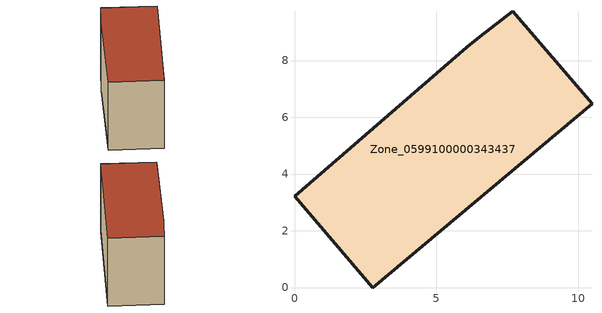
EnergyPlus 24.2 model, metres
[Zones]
Zone_0599100000343437
 floor ground (C_G): 0,3.21 6.06,8.47 6.52,8.84 7.69,9.73 10.48,6.47 2.76,0 z0
 wall outside (C_F): 2.76,0 10.48,6.47 7.69,9.73 6.52,8.84 6.06,8.47 0,3.21 2.76,0 z0:6.23
 roof outside (C_R): 6.06,8.47 0,3.21 2.76,0 10.48,6.47 7.69,9.73 6.52,8.84 z6.23
[BUILDING]
Pand.0599100000343437: North Axis=0; Terrain=City; Loads Convergence Tolerance Value=0.04; Temperature Convergence Tolerance Value=0.4; Solar Distribution=FullExterior; Maximum Number of Warmup Days=25; Minimum Number of Warmup Days=1
[Site:Location]
Rotterdam.The.Hague.AP_ZH_NLD Design_Conditions: Latitude=51.96; Longitude=4.45; Time Zone=1; Elevation=-4.5
[SITE:GROUNDTEMPERATURE:BUILDINGSURFACE]
18, 18, 18, 18, 18, 18, 18, 18, 18, 18, 18, 18
[MATERIAL] Thermal Absorptance=0.9; Solar Absorptance=0.7; Visible Absorptance=0.7
Name | Roughness | Thickness | Conductivity | Density | Specific Heat
G.TI.1992-2005 | MediumSmooth | 0.15 | 0.06 | 540 | 1210
F.TI.1992-2005 | Rough | 0.3 | 0.12 | 1920 | 840
R.TI.1992-2005 | MediumRough | 0.2 | 0.08 | 1500 | 1000
[CONSTRUCTION]
C_G: G.TI.1992-2005
C_F: F.TI.1992-2005
C_R: R.TI.1992-2005
[ZONE]
Zone_0599100000343437: Type=1; Multiplier=1; Ceiling Height=Autocalculate; Volume=Autocalculate; Floor Area=autocalculate; Part of Total Floor Area=Yes
[ZONEINFILTRATION:DESIGNFLOWRATE]
Infil_Zone_0599100000343437: Zone or ZoneList or Space or SpaceList=Zone_0599100000343437; Schedule=AlwaysOn; Design Flow Rate Calculation Method=Flow/Area; Flow Rate per Floor Area=0.0015; Constant Term Coefficient=1; Temperature Term Coefficient=0; Velocity Term Coefficient=0; Velocity Squared Term Coefficient=0
[HVACTEMPLATE:ZONE:IDEALLOADSAIRSYSTEM]
Zone_0599100000343437: Maximum Heating Supply Air Temperature=50; Minimum Cooling Supply Air Temperature=13; Maximum Heating Supply Air Humidity Ratio=0.0156; Minimum Cooling Supply Air Humidity Ratio=0.0077; Heating Limit=NoLimit; Cooling Limit=NoLimit; Dehumidification Control Type=ConstantSensibleHeatRatio; Cooling Sensible Heat Ratio=0.7; Dehumidification Setpoint=60; Humidification Control Type=None; Humidification Setpoint=30; Outdoor Air Method=None; Outdoor Air Flow Rate per Person=0.00944; Outdoor Air Flow Rate per Zone Floor Area=0; Outdoor Air Flow Rate per Zone=0; Demand Controlled Ventilation Type=None; Outdoor Air Economizer Type=NoEconomizer; Heat Recovery Type=None; Sensible Heat Recovery Effectiveness=0.7; Latent Heat Recovery Effectiveness=0.65
[ZONECONTROL:THERMOSTAT]
ThermostatControl_Zone_0599100000343437: Zone or ZoneList=Zone_0599100000343437; Control Type Schedule=DualSetpointControlType; Control 1=Thermostat_Zone_0599100000343437; Temperature Difference Between Cutout And Setpoint=0
[THERMOSTATSETPOINT:DUALSETPOINT]
Thermostat_Zone_0599100000343437: Heating Setpoint Temperature Schedule=HeatingSetpoint_Zone_0599100000343437; Cooling Setpoint Temperature Schedule=CoolingSetpoint_Zone_0599100000343437
[SCHEDULE:COMPACT]
HeatingSetpoint_Zone_0599100000343437: Through: 12/31, For: AllDays, Until: 24:00, 21
CoolingSetpoint_Zone_0599100000343437: Through: 12/31, For: AllDays, Until: 24:00, 24
DualSetpointControlType: Through: 12/31, For: AllDays, Until: 24:00, 4
AlwaysOn: Through: 12/31, For: AllDays, Until: 24:00, 1
